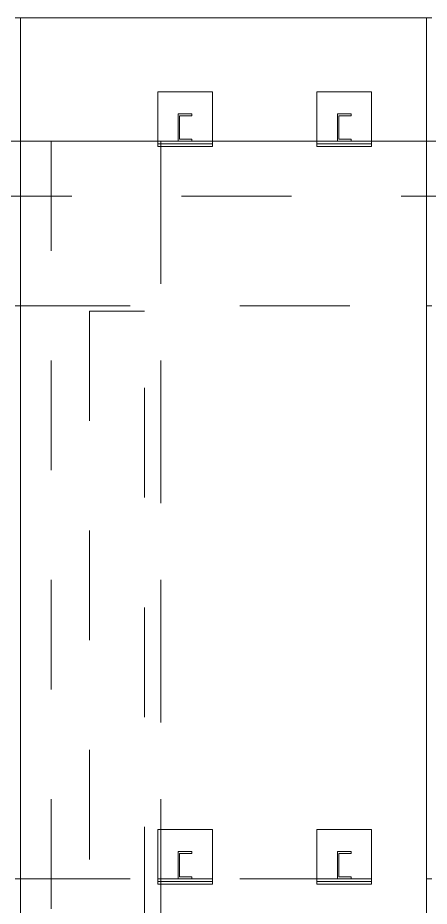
# Model space of a CAD drawing. Header units: millimetres. Extents: x 652937 to 1670132, y 1473552 to 2851037.
# Drawn here: x 663598.133 to 663599.633, y 1524534.45 to 1524537.69 of the extents above; entities that cross this region are included whole.
import ezdxf

# ---------------------------------------------------------------- set-up
doc = ezdxf.new("R2010")
doc.units = ezdxf.units.MM
for name, pattern in [('XKITLINE00', [0]), ('XKITLINE01', [4, 1, -1, 1, -1]), ('XKITLINE02', [4, 2, -2])]:
    doc.linetypes.add(name, pattern=pattern)
doc.layers.add('Part', color=7, linetype='Continuous', lineweight=0)
doc.layers.add('S-GRID', color=7, linetype='Continuous', lineweight=9)

# ---------------------------------------------------------------- blocks, each defined once
blk = doc.blocks.new('*A39434467')
at = {"layer": 'S-GRID', "color": 7, "linetype": 'XKITLINE01', "lineweight": 0}
blk.add_line((-30.905117, -64.620099), (129.806536, -64.620099), dxfattribs=at)
blk = doc.blocks.new('*A39894513')
at = {"layer": 'Part', "color": 7, "linetype": 'XKITLINE02', "lineweight": 0}
for p, q in [((69.122731, -67.720099), (68.12234, -67.720099)), ((68.12234, -67.720099), (68.12234, -83.120099)), ((69.12234, -83.120099), (69.12234, -67.720099)), ((68.12234, -83.120099), (69.122731, -83.120099))]:
    blk.add_line(p, q, dxfattribs=at)
blk = doc.blocks.new('*A40334557')
at = {"layer": 'Part', "color": 7, "linetype": 'XKITLINE00', "lineweight": 0}
for p, q in [((66.865186, -62.370099), (74.265336, -62.370099)), ((66.865186, -62.370099), (66.865186, -79.020099)), ((74.265186, -79.020099), (74.265186, -62.370099)), ((74.265336, -62.370099), (74.265336, -79.020099))]:
    blk.add_line(p, q, dxfattribs=at)
at = {"layer": 'Part', "color": 7, "linetype": 'XKITLINE02', "lineweight": 0}
for p, q in [((66.865337, -62.370099), (66.865186, -62.370099)), ((66.865337, -79.020099), (66.865337, -62.370099))]:
    blk.add_line(p, q, dxfattribs=at)
blk = doc.blocks.new('*A44785002')
at = {"layer": 'Part', "color": 7, "linetype": 'XKITLINE00', "lineweight": 0}
for p, q in [((66.765362, -64.620099), (66.865186, -64.620099)), ((74.265361, -64.620099), (74.365186, -64.620099)), ((66.765362, -67.620099), (66.865186, -67.620099)), ((74.265361, -67.620099), (74.365186, -67.620099))]:
    blk.add_line(p, q, dxfattribs=at)
at = {"layer": 'Part', "color": 7, "linetype": 'XKITLINE02', "lineweight": 0}
for p, q in [((66.865186, -64.620099), (74.265361, -64.620099)), ((66.865186, -67.620099), (74.265361, -67.620099))]:
    blk.add_line(p, q, dxfattribs=at)
blk = doc.blocks.new('*A44795003')
at = {"layer": 'Part', "color": 7, "linetype": 'XKITLINE00', "lineweight": 0}
for p, q in [((66.765362, -78.070099), (66.865186, -78.070099)), ((74.265361, -78.070099), (74.365186, -78.070099))]:
    blk.add_line(p, q, dxfattribs=at)
at = {"layer": 'Part', "color": 7, "linetype": 'XKITLINE02', "lineweight": 0}
blk.add_line((66.865186, -78.070099), (74.265361, -78.070099), dxfattribs=at)
blk = doc.blocks.new('*A47295253')
at = {"layer": 'Part', "color": 7, "linetype": 'XKITLINE02', "lineweight": 0}
for p, q in [((76.522604, -64.620099), (53.802119, -64.620099)), ((53.802119, -65.620099), (76.522604, -65.620099))]:
    blk.add_line(p, q, dxfattribs=at)
blk = doc.blocks.new('*A47305254')
at = {"layer": 'Part', "color": 7, "linetype": 'XKITLINE00', "lineweight": 0}
for p, q in [((66.765186, -62.370099), (66.865186, -62.370099)), ((74.265186, -62.370099), (74.365186, -62.370099))]:
    blk.add_line(p, q, dxfattribs=at)
at = {"layer": 'Part', "color": 7, "linetype": 'XKITLINE02', "lineweight": 0}
for p, q in [((66.865186, -62.370099), (74.265186, -62.370099)), ((52.551889, -64.620099), (110.596866, -64.620099))]:
    blk.add_line(p, q, dxfattribs=at)
blk = doc.blocks.new('*A47695293')
at = {"layer": 'Part', "color": 7, "linetype": 'XKITLINE02', "lineweight": 0}
for p, q in [((69.422117, -64.620099), (67.421867, -64.620099)), ((67.421867, -64.620099), (67.421867, -79.020099)), ((67.422117, -64.620099), (67.422117, -83.220099)), ((69.421867, -64.620099), (69.421867, -79.020099)), ((69.422117, -83.220099), (69.422117, -64.620099))]:
    blk.add_line(p, q, dxfattribs=at)
blk = doc.blocks.new('*A47735297')
at = {"layer": 'Part', "color": 7, "linetype": 'XKITLINE02', "lineweight": 0}
for p, q in [((69.740384, -77.570099), (69.990524, -77.570099)), ((69.740384, -78.070099), (69.740384, -77.570099)), ((69.740524, -78.070099), (69.740524, -77.570099)), ((69.990384, -77.607599), (69.990384, -77.570099)), ((69.990524, -77.570099), (69.990524, -77.607599)), ((69.990524, -77.607599), (69.765384, -77.607599)), ((69.765384, -78.032599), (69.765384, -77.607599)), ((69.765524, -78.032599), (69.765524, -77.607599)), ((69.990524, -78.070099), (69.740384, -78.070099)), ((69.765384, -78.032599), (69.990524, -78.032599)), ((69.990384, -78.070099), (69.990384, -78.032599)), ((69.990524, -78.032599), (69.990524, -78.070099))]:
    blk.add_line(p, q, dxfattribs=at)
blk = doc.blocks.new('*A47745298')
at = {"layer": 'Part', "color": 7, "linetype": 'XKITLINE02', "lineweight": 0}
for p, q in [((72.640384, -77.570099), (72.890524, -77.570099)), ((72.640384, -78.070099), (72.640384, -77.570099)), ((72.640524, -78.070099), (72.640524, -77.570099)), ((72.890384, -77.607599), (72.890384, -77.570099)), ((72.890524, -77.570099), (72.890524, -77.607599)), ((72.890524, -77.607599), (72.665384, -77.607599)), ((72.665384, -78.032599), (72.665384, -77.607599)), ((72.665524, -78.032599), (72.665524, -77.607599)), ((72.890524, -78.070099), (72.640384, -78.070099)), ((72.665384, -78.032599), (72.890524, -78.032599)), ((72.890384, -78.070099), (72.890384, -78.032599)), ((72.890524, -78.032599), (72.890524, -78.070099))]:
    blk.add_line(p, q, dxfattribs=at)
blk = doc.blocks.new('*A47755299')
at = {"layer": 'Part', "color": 7, "linetype": 'XKITLINE02', "lineweight": 0}
for p, q in [((70.365609, -78.070099), (69.365409, -78.070099)), ((69.365409, -78.120099), (69.365409, -78.070099)), ((69.365609, -78.120099), (69.365609, -78.070099)), ((70.365409, -78.070099), (70.365609, -78.070099)), ((70.365409, -78.120099), (70.365409, -78.070099)), ((70.365609, -78.070099), (70.365609, -78.120099)), ((70.365609, -78.120099), (69.365409, -78.120099)), ((70.365609, -78.120099), (70.365409, -78.120099))]:
    blk.add_line(p, q, dxfattribs=at)
blk = doc.blocks.new('*A47765300')
at = {"layer": 'Part', "color": 7, "linetype": 'XKITLINE02', "lineweight": 0}
for p, q in [((73.265609, -78.070099), (72.265409, -78.070099)), ((72.265409, -78.120099), (72.265409, -78.070099)), ((72.265609, -78.120099), (72.265609, -78.070099)), ((73.265409, -78.070099), (73.265609, -78.070099)), ((73.265409, -78.120099), (73.265409, -78.070099)), ((73.265609, -78.070099), (73.265609, -78.120099)), ((73.265609, -78.120099), (72.265409, -78.120099)), ((73.265609, -78.120099), (73.265409, -78.120099))]:
    blk.add_line(p, q, dxfattribs=at)
blk = doc.blocks.new('*A47775301')
at = {"layer": 'Part', "color": 7, "linetype": 'XKITLINE02', "lineweight": 0}
for p, q in [((70.365368, -77.170099), (69.365357, -77.170099)), ((69.365357, -77.170099), (69.365357, -78.170099)), ((69.365368, -78.170099), (69.365368, -77.170099)), ((70.365357, -78.170099), (70.365357, -77.170099)), ((70.365368, -78.170099), (70.365368, -77.170099)), ((69.365357, -78.170099), (70.365368, -78.170099))]:
    blk.add_line(p, q, dxfattribs=at)
blk = doc.blocks.new('*A47785302')
at = {"layer": 'Part', "color": 7, "linetype": 'XKITLINE02', "lineweight": 0}
for p, q in [((73.265368, -77.170099), (72.265357, -77.170099)), ((72.265357, -77.170099), (72.265357, -78.170099)), ((72.265368, -78.170099), (72.265368, -77.170099)), ((73.265357, -78.170099), (73.265357, -77.170099)), ((73.265368, -78.170099), (73.265368, -77.170099)), ((72.265357, -78.170099), (73.265368, -78.170099))]:
    blk.add_line(p, q, dxfattribs=at)
blk = doc.blocks.new('*A49095433')
at = {"layer": 'Part', "color": 7, "linetype": 'XKITLINE02', "lineweight": 0}
for p, q in [((70.365609, -64.620099), (69.365409, -64.620099)), ((69.365409, -64.670099), (69.365409, -64.620099)), ((69.365609, -64.670099), (69.365609, -64.620099)), ((70.365409, -64.620099), (70.365609, -64.620099)), ((70.365409, -64.670099), (70.365409, -64.620099)), ((70.365609, -64.620099), (70.365609, -64.670099)), ((70.365609, -64.670099), (69.365409, -64.670099)), ((70.365609, -64.670099), (70.365409, -64.670099))]:
    blk.add_line(p, q, dxfattribs=at)
blk = doc.blocks.new('*A49105434')
at = {"layer": 'Part', "color": 7, "linetype": 'XKITLINE02', "lineweight": 0}
for p, q in [((73.265609, -64.620099), (72.265409, -64.620099)), ((72.265409, -64.670099), (72.265409, -64.620099)), ((72.265609, -64.670099), (72.265609, -64.620099)), ((73.265409, -64.620099), (73.265609, -64.620099)), ((73.265409, -64.670099), (73.265409, -64.620099)), ((73.265609, -64.620099), (73.265609, -64.670099)), ((73.265609, -64.670099), (72.265409, -64.670099)), ((73.265609, -64.670099), (73.265409, -64.670099))]:
    blk.add_line(p, q, dxfattribs=at)
blk = doc.blocks.new('*A49115435')
at = {"layer": 'Part', "color": 7, "linetype": 'XKITLINE02', "lineweight": 0}
for p, q in [((70.365371, -63.720099), (69.36536, -63.720099)), ((69.36536, -63.720099), (69.36536, -64.720099)), ((69.365371, -64.720099), (69.365371, -63.720099)), ((70.36536, -64.720099), (70.36536, -63.720099)), ((70.365371, -64.720099), (70.365371, -63.720099)), ((69.36536, -64.720099), (70.365371, -64.720099))]:
    blk.add_line(p, q, dxfattribs=at)
blk = doc.blocks.new('*A49125436')
at = {"layer": 'Part', "color": 7, "linetype": 'XKITLINE02', "lineweight": 0}
for p, q in [((73.265371, -63.720099), (72.26536, -63.720099)), ((72.26536, -63.720099), (72.26536, -64.720099)), ((72.265371, -64.720099), (72.265371, -63.720099)), ((73.26536, -64.720099), (73.26536, -63.720099)), ((73.265371, -64.720099), (73.265371, -63.720099)), ((72.26536, -64.720099), (73.265371, -64.720099))]:
    blk.add_line(p, q, dxfattribs=at)
blk = doc.blocks.new('*A49135437')
at = {"layer": 'Part', "color": 7, "linetype": 'XKITLINE02', "lineweight": 0}
for p, q in [((69.740387, -64.120099), (69.990527, -64.120099)), ((69.740387, -64.620099), (69.740387, -64.120099)), ((69.740527, -64.620099), (69.740527, -64.120099)), ((69.990387, -64.157599), (69.990387, -64.120099)), ((69.990527, -64.120099), (69.990527, -64.157599)), ((69.990527, -64.157599), (69.765387, -64.157599)), ((69.765387, -64.582599), (69.765387, -64.157599)), ((69.765527, -64.582599), (69.765527, -64.157599)), ((69.990527, -64.620099), (69.740387, -64.620099)), ((69.765387, -64.582599), (69.990527, -64.582599)), ((69.990387, -64.620099), (69.990387, -64.582599)), ((69.990527, -64.582599), (69.990527, -64.620099))]:
    blk.add_line(p, q, dxfattribs=at)
blk = doc.blocks.new('*A49145438')
at = {"layer": 'Part', "color": 7, "linetype": 'XKITLINE02', "lineweight": 0}
for p, q in [((72.640387, -64.120099), (72.890527, -64.120099)), ((72.640387, -64.620099), (72.640387, -64.120099)), ((72.640527, -64.620099), (72.640527, -64.120099)), ((72.890387, -64.157599), (72.890387, -64.120099)), ((72.890527, -64.120099), (72.890527, -64.157599)), ((72.890527, -64.157599), (72.665387, -64.157599)), ((72.665387, -64.582599), (72.665387, -64.157599)), ((72.665527, -64.582599), (72.665527, -64.157599)), ((72.890527, -64.620099), (72.640387, -64.620099)), ((72.665387, -64.582599), (72.890527, -64.582599)), ((72.890387, -64.620099), (72.890387, -64.582599)), ((72.890527, -64.582599), (72.890527, -64.620099))]:
    blk.add_line(p, q, dxfattribs=at)

msp = doc.modelspace()

# ---------------------------------------------------------------- block references
at = {"color": 7, "lineweight": 0, "xscale": 0.2, "yscale": 0.2, "zscale": 0.2}
for name in ['*A47305254', '*A40334557', '*A39434467', '*A49115435', '*A49125436', '*A49135437', '*A49145438', '*A44785002', '*A47295253', '*A47695293', '*A49095433', '*A49105434', '*A39894513', '*A47775301', '*A47785302', '*A47735297', '*A47745298', '*A44795003', '*A47755299', '*A47765300']:
    msp.add_blockref(name, (663584.7698, 1524550.1643), dxfattribs=at)

doc.saveas('drawing.dxf')
